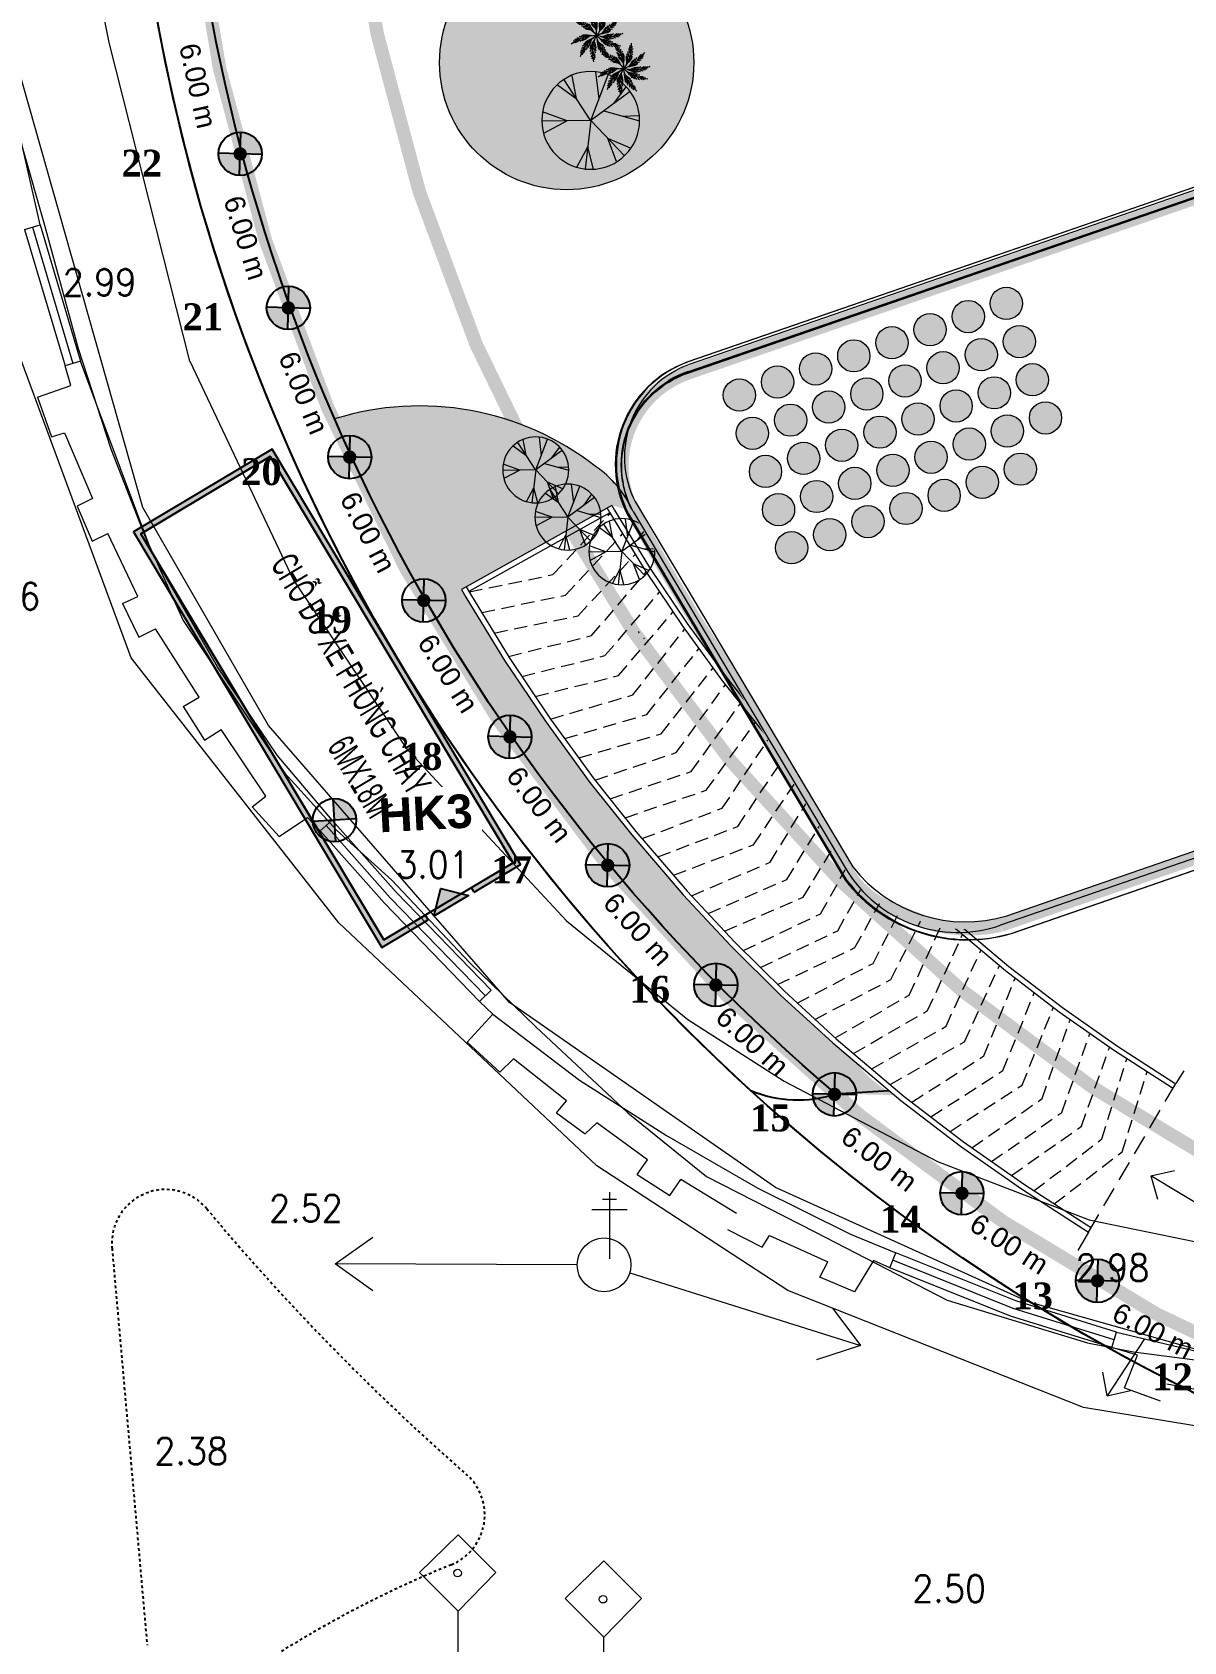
# Model space of a CAD drawing. Header units: millimetres. Extents: x 583747 to 595948, y 2304962 to 2309584.
# Drawn here: x 595576.3 to 595619.1, y 2307169 to 2307228.9 of the extents above; entities that cross this region are included whole.
import ezdxf
from ezdxf.enums import TextEntityAlignment as Align
from ezdxf.xclip import XClip

# ---------------------------------------------------------------- set-up
doc = ezdxf.new("R2010")
doc.units = ezdxf.units.MM
doc.set_wipeout_variables(frame=1)
for name, pattern in [('CONTINOUS', [0]), ('DASH', [0.35, 0.25, -0.1]), ('DASHDOT', [1, 0.5, -0.25, 0, -0.25]), ('HIDDEN', [0.375, 0.25, -0.125]), ('{qui hoach}', [1.3, 0, -1.3])]:
    doc.linetypes.add(name, pattern=pattern)
for name, color, linetype, lineweight in [('00_nen', 8, 'Continuous', 5), ('AUDIT_I_220808132811-11', 7, 'Continuous', 9), ('bo dat CXCL', 95, 'Continuous', 18), ('Code Cao do', 7, 'Continuous', 0), ('D-building block', 8, 'Continuous', 13), ('Duong RG Thua', 7, 'Continuous', 0), ('hatch', 45, 'Continuous', 5), ('KT-Chu viet', 255, 'Continuous', 20), ('KT-DV', 7, 'Continuous', 0), ('KT-Ghi chu', 7, 'Continuous', 15), ('KT-NEN', 7, 'Continuous', 0), ('KT-Net khuat', 8, 'HIDDEN', 18), ('KT-Net thay', 7, 'Continuous', 20), ('KT-TMB', 7, 'Continuous', 0), ('Level 15', 7, 'Continuous', 0), ('moc', 7, 'Continuous', 0), ('Nen dc cb Hong bang', 253, 'Continuous', 60), ('Nghia dia_ Ghi chu §T XH', 7, 'Continuous', 0), ('Xref_ST_MBDV Cot vach 30.7.2022|Xref_ST_MBDV Cot vach 30.7.2022|Xref_ST_MBDV Cot vach 30.7.2022|Xref_ST_MBDV Cot vach 30.7.2022|00_duong_QH', 7, 'Continuous', 9)]:
    doc.layers.add(name, color=color, linetype=linetype, lineweight=lineweight)
for name, color, linetype in [('A-GLAZ', 135, 'Continuous'), ('A-PLOT LINE', 6, 'DASHDOT'), ('AFP-KERB-LINE', 2, 'Continuous'), ('cho xe oto pccc', 7, 'Continuous'), ('K2', 2, 'Continuous'), ('KT-Kich thuoc', 159, 'Continuous')]:
    doc.layers.add(name, color=color, linetype=linetype)
doc.layers.add('A-TREES', color=7, linetype='Continuous', lineweight=5, true_color=0x4b833f)
doc.layers.add('KT-Vat lieu', color=250, linetype='Continuous', plot=False)
doc.styles.add('Style-.VnArial', font='Vnarial.ttf')
doc.styles.add('Style-STANDARD', font='STANDARD.shx')
doc.styles.add('style6', font='VHAVANB.TTF')
doc.styles.add('VnAvantH', font='VHAVAN.TTF')

# ---------------------------------------------------------------- blocks, each defined once
blk = doc.blocks.new('road')
at = {"layer": 'AFP-KERB-LINE', "elevation": 0}
blk.add_lwpolyline([(3572174, 1147849), (3572047, 1147798), (3551626, 1142723, -0.685086), (3475557, 1251490)], format="xyb", dxfattribs=at)
blk = doc.blocks.new('PLOT')
at = {"layer": 'A-PLOT LINE', "color": 251}
blk.add_line((3487276, 1132394), (3493553, 1118963), dxfattribs=at)
for centre, radius, start, end in [((3489087, 1133240), 2000, 59.85954, 205.05142), ((3534529, 1211505), 88500, 239.85954, 248.80795), ((3501814, 1127125), 2000, 312.12441, 68.80795), ((3530824, 1095047), 41250, 132.12441, 145.07075)]:
    blk.add_arc(centre, radius, start, end, dxfattribs=at)
blk = doc.blocks.new('wqeqweweqewe')
for points in [[(-1289162, 412569), (-1285984, 412569), (-1286795, 413342)], [(-1289162, 412569), (-1285984, 412569), (-1286795, 411795)]]:
    blk.add_lwpolyline(points)
blk = doc.blocks.new('Tree')
for p, q in [((487324, 312329), (487470, 311867)), ((487813, 311436), (488148, 312404)), ((487974, 311902), (487960, 312449)), ((487050, 312107), (487470, 311867)), ((487819, 311432), (487178, 312231)), ((487974, 311902), (488380, 312288)), ((486823, 311654), (487333, 311413)), ((487813, 311436), (486790, 311387)), ((486977, 310843), (487813, 311436)), ((487813, 311436), (487804, 311436)), ((487813, 311436), (487813, 311444)), ((487813, 311436), (487813, 311427)), ((487813, 311436), (487821, 311436)), ((487813, 311436), (488815, 311227)), ((487813, 311436), (488295, 310532)), ((488836, 311401), (488359, 311322)), ((488763, 311057), (488359, 311322)), ((487313, 311081), (486910, 310952)), ((487536, 311239), (487499, 310462)), ((488054, 310984), (488456, 310663)), ((488054, 310984), (488100, 310472)), ((487524, 310836), (487406, 310519))]:
    blk.add_line(p, q)
blk.add_circle((487813, 311436), 1024)
blk = doc.blocks.new('p014')
for centre, radius, start, end in [((2.54, 4.01), 4.75, 197.8706, 237.5936), ((-1.75, 2.24), 0.245, 209.7791, 269.0395), ((-2.32, 2.2), 0.566, 344.4321, 14.3515), ((-2.72, 1.79), 1.15, 353.4391, 21.0127), ((-4.39, 1.27), 2.98, 2.0526, 14.8318), ((4.47, 4.34), 5.6, 204.5673, 211.2107), ((4.46, 4.8), 5.6, 206.1883, 211.1386), ((0.14, 2.69), 0.585, 182.879, 221.5346), ((-0.1, 2.84), 0.245, 173.7791, 233.0395), ((4.41, 1.75), 4.75, 161.8706, 201.5936), ((-2.8, 3.61), 2.98, 326.0526, 338.8318), ((-3.4, 3.43), 3.65, 327.5529, 339.111), ((-1.15, 3.04), 1.15, 317.4391, 345.0127), ((-0.59, 3.15), 0.566, 308.4321, 338.3515), ((4.11, -2.38), 4.75, 110.1725, 149.8955), ((2.19, 1.56), 0.585, 131.1808, 169.8364), ((2.16, 1.84), 0.245, 122.081, 181.3414), ((-0.39, 4.73), 4.75, 234.9681, 274.6912), ((-3.09, 3.6), 4.75, 270.9681, 310.6912), ((-2.74, 0.73), 0.245, 246.8767, 306.1371), ((-3.18, 0.35), 0.566, 21.5297, 51.4491), ((-2.53, 0.91), 0.585, 255.9765, 294.6321), ((-3.25, -0.22), 1.15, 30.5366, 58.1102), ((-4.27, -1.63), 2.98, 39.1502, 51.9294), ((-3.3, 5.67), 5.6, 279.2858, 284.2361), ((-2.85, 5.54), 5.6, 277.6648, 284.3082), ((-4.28, -2.26), 3.65, 40.6505, 52.2085), ((-1.47, 2.25), 0.585, 218.879, 257.5346), ((-4.56, 1.33), 4.75, 304.0339, 343.7569), ((-2.43, 5.45), 5.6, 276.0458, 284.4052), ((0.79, 6.51), 5.6, 242.1883, 247.1386), ((-4.39, -3.6), 4.92, 47.7731, 57.7282), ((1.06, 6.14), 5.6, 240.5673, 247.2107), ((1.35, 5.81), 5.6, 238.9483, 247.3077), ((-3.68, -3.46), 4.51, 50.1322, 60.5244), ((1.56, 5.61), 5.6, 237.6825, 247.4019), ((1.73, 5.47), 5.6, 236.5186, 247.4981), ((-4.77, 0.78), 3.65, 3.5529, 15.111), ((-5.67, -0.23), 4.92, 10.6755, 20.6307), ((-5.03, -0.54), 4.51, 13.0347, 23.4268), ((4.51, 3.91), 5.6, 202.9483, 211.3077), ((4.56, 3.62), 5.6, 201.6825, 211.4019), ((4.61, 3.41), 5.6, 200.5186, 211.4981), ((-4.65, -0.93), 4.75, 331.6319, 11.355), ((-4.72, 3.15), 4.92, 334.6755, 344.6307), ((-4.38, 2.52), 4.51, 337.0347, 347.4268), ((2.04, -4.29), 4.75, 75.6722, 115.3952), ((-0.55, -4.71), 4.75, 43.6319, 83.355), ((5.54, -1.51), 5.6, 148.8205, 159.8), ((5.67, -1.34), 5.6, 149.9844, 159.7037), ((-0.74, 5), 4.51, 285.3366, 295.7287), ((3.71, -4.38), 5.6, 114.3202, 125.2997), ((5.86, -1.12), 5.6, 151.2501, 159.6096), ((-0.46, 5.66), 4.92, 282.9774, 292.9325), ((3.92, -4.31), 5.6, 115.4841, 125.2035), ((2.22, 4.54), 4.51, 250.8363, 261.2284), ((6.17, -0.82), 5.6, 152.8691, 159.5126), ((0.59, 4.8), 3.65, 275.8548, 287.4128), ((4.2, -4.24), 5.6, 116.7498, 125.1093), ((2.83, 4.92), 4.92, 248.4771, 258.4323), ((6.54, -0.53), 5.6, 154.4902, 159.4404), ((1.09, 4.44), 2.98, 274.3545, 287.1337), ((4.63, -4.17), 5.6, 118.3688, 125.0123), ((3.2, 3.62), 3.65, 241.3545, 252.9126), ((1.68, 2.79), 1.15, 265.741, 293.3146), ((5.09, -4.13), 5.6, 119.9899, 124.9402), ((3.41, 3.04), 2.98, 239.8542, 252.6334), ((2.1, 2.41), 0.566, 256.734, 286.6534), ((2.96, 1.35), 1.15, 231.2407, 258.8143), ((2.69, 0.04), 0.585, 96.6805, 135.3361), ((2.83, 0.29), 0.245, 87.5807, 146.8411), ((3.1, 0.79), 0.566, 222.2337, 252.1531), ((-2.78, -1.58), 0.566, 57.5297, 87.4491), ((-2.65, -1.02), 0.245, 282.8767, 342.1371), ((-2.5, -2.08), 1.15, 66.5366, 94.1102), ((-2.49, -3.83), 2.98, 75.1502, 87.9294), ((-2.58, -0.75), 0.585, 291.9765, 330.6321), ((-2.13, -4.34), 3.65, 76.6505, 88.2085), ((-6, 2.65), 5.6, 315.2858, 320.2361), ((-1.43, -5.49), 4.92, 83.7731, 93.7282), ((-5.56, 2.8), 5.6, 313.6648, 320.3082), ((-2.14, 5.42), 5.6, 274.7801, 284.4994), ((-1.92, 5.41), 5.6, 273.6161, 284.5957), ((0, -4.57), 2.98, 108.2159, 120.9952), ((-0.95, -4.97), 4.51, 86.1322, 96.5244), ((-5.17, 2.98), 5.6, 312.0458, 320.4052), ((0.58, -4.8), 3.65, 109.7162, 121.2743), ((-4.92, 3.13), 5.6, 310.7801, 320.4994), ((-4.73, 3.24), 5.6, 309.6161, 320.5957), ((1.8, -5.39), 4.92, 116.8388, 126.794), ((-6.47, -1.06), 5.6, 348.3516, 353.3019), ((1.92, -4.68), 4.51, 119.198, 129.5901), ((-6.19, -0.69), 5.6, 346.7306, 353.374), ((-5.96, -0.32), 5.6, 345.1116, 353.471), ((-5.83, -0.06), 5.6, 343.8458, 353.5652), ((-5.73, 0.14), 5.6, 342.6819, 353.6614), ((2.74, -3.98), 3.65, 137.3143, 148.8723), ((4.09, -3.94), 4.92, 144.4368, 154.392), ((3.87, -3.26), 4.51, 146.796, 157.1882), ((-5.25, -3.93), 5.6, 15.9496, 20.8999), ((-3.22, -3.49), 4.75, 7.6319, 47.355), ((-5.17, -3.48), 5.6, 14.3286, 20.972), ((-5.15, -2.54), 5.6, 10.2799, 21.2595), ((-5.13, -2.75), 5.6, 11.4439, 21.1632), ((-5.13, -3.05), 5.6, 12.7096, 21.069), ((-2.67, -5.08), 5.6, 46.2799, 57.2595), ((0.82, -5.68), 5.6, 82.2799, 93.2595), ((-2.54, -5.25), 5.6, 47.4439, 57.1632), ((5.04, -0.36), 4.51, 182.796, 193.1882), ((-2.36, -5.48), 5.6, 48.7096, 57.069), ((5.62, -0.78), 4.92, 180.4368, 190.392), ((1.03, -5.73), 5.6, 83.4439, 93.1632), ((4.29, 2.67), 4.51, 218.796, 229.1882), ((4.56, -1.61), 3.65, 173.3143, 184.8723), ((-2.14, -5.85), 5.6, 50.3286, 56.972), ((1.31, -5.82), 5.6, 84.7096, 93.069), ((5.01, 2.67), 4.92, 216.4368, 226.392), ((4.09, -2.03), 2.98, 171.814, 184.5932), ((-1.93, -6.27), 5.6, 51.9496, 56.8999), ((2.36, -2.24), 1.15, 163.2004, 190.774), ((1.04, -2.48), 0.585, 28.6403, 67.2959), ((1.71, -5.99), 5.6, 86.3286, 92.972), ((4.64, 1.37), 3.65, 209.3143, 220.8723), ((2.12, -6.2), 5.6, 87.9496, 92.8999), ((4.51, 0.76), 2.98, 207.814, 220.5932), ((3.22, -0.43), 1.15, 199.2004, 226.774), ((2.3, -1.39), 0.585, 64.6403, 103.2959), ((2.55, -1.25), 0.245, 55.5404, 114.8009), ((3.05, -0.97), 0.566, 190.1934, 220.1128), ((-1.47, -2.84), 0.566, 90.5954, 120.5148), ((-0.96, -3.11), 1.15, 99.6024, 127.176), ((-1.66, -2.3), 0.245, 315.9424, 15.2029), ((-1.76, -2.04), 0.585, 325.0423, 3.6979), ((0.02, -3.2), 0.566, 118.1934, 148.1128), ((0.59, -3.2), 1.15, 127.2004, 154.774), ((2.12, -4.05), 2.98, 135.814, 148.5932), ((-0.41, -2.81), 0.245, 343.5404, 42.8009), ((-0.61, -2.62), 0.585, 352.6403, 31.2959), ((1.9, -2.58), 0.566, 154.1934, 184.1128), ((1.32, -2.51), 0.245, 19.5404, 78.8009)]:
    blk.add_arc(centre, radius, start, end)
blk = doc.blocks.new('DV')
at = {"layer": 'bo dat CXCL'}
h = blk.add_hatch(dxfattribs=at)
h.set_pattern_fill('GRASS', color=256, scale=20, angle=6e-14)
edge = h.paths.add_edge_path()
edge.add_arc((534052, 95062), 4727, 0, 360)
edge = h.paths.add_edge_path()
edge.add_arc((541091, 100258), 3195, 0, 360)
edge = h.paths.add_edge_path()
edge.add_arc((567627, 62613), 3195, 0, 360)
edge = h.paths.add_edge_path()
edge.add_arc((576134, 60043), 4727, 0, 360)
h = blk.add_hatch(dxfattribs=at)
h.set_pattern_fill('GRASS', color=256, scale=20, angle=6e-14)
edge = h.paths.add_edge_path()
edge.add_arc((539735, 80091), 3655, 192.58125, 207.70329, ccw=False)
edge.add_arc((538614, 83822), 5147, 227.10607, 241.61706, ccw=False)
edge.add_arc((528586, 71682), 10613, 52.06176, 107.34324)
edge.add_arc((588840, 109428), 69169, 203.53127, 229.65525)
edge.add_line((544061, 56710), (546238, 56669))
edge.add_arc((548364, 60640), 4504, 217.74477, 241.83286, ccw=False)
edge.add_arc((588668, 109354), 67627, 210.06595, 229.56136, ccw=False)
edge.add_line((530140, 75473), (535729, 78591))
edge.add_line((535729, 78591), (536499, 78391))
at = {"layer": 'A-GLAZ'}
blk.add_line((538576, 83557, 0), (567975, 93696, 0), dxfattribs=at)
blk.add_arc((539735, 80091, 0), 3655, 108.49819, 207.70329, dxfattribs=at)
at = {"layer": 'AFP-KERB-LINE'}
for p, q in [((530842, 71736), (530842, 71737)), ((531005, 71485), (531006, 71485)), ((544061, 56710), (546026, 56840, 0))]:
    blk.add_line(p, q, dxfattribs=at)
at = {"layer": 'AFP-KERB-LINE', "elevation": 0}
for points in [[(544061, 56710, -0.190103), (520129, 101477)], [(544738, 53571, -0.190039), (518484, 98703)], [(609515, 36697), (602074, 36462), (581149, 38676, -0.108011), (552332, 48337, -0.108011)]]:
    blk.add_lwpolyline(points, format="xyb", dxfattribs=at)
at = {"layer": 'AFP-KERB-LINE'}
for centre, radius, start, end in [((588142, 108288, 0), 61863, 213.789, 213.78938), ((588328, 108057, 0), 61863, 213.789, 213.78938), ((542648, 61130), 4641, 247.79591, 287.7306)]:
    blk.add_arc(centre, radius, start, end, dxfattribs=at)
at = {"layer": 'D-building block', "linetype": 'CONTINOUS', "ltscale": 10000, "elevation": 0}
blk.add_lwpolyline([(536499, 78391, 0.144969), (535111, 80052, 0.246001), (525423, 81812)], format="xyb", dxfattribs=at)
at = {"layer": 'D-building block', "linetype": 'CONTINOUS', "ltscale": 10000}
blk.add_circle((534052, 95062, 0), 4727, dxfattribs=at)
at = {"layer": 'KT-Net thay'}
for p, q in [((535729, 78591), (530140, 75473)), ((535652, 78319), (530412, 75396)), ((556998, 57569, 0), (556701, 57092)), ((553457, 51575), (553052, 50885))]:
    blk.add_line(p, q, dxfattribs=at)
at = {"layer": 'KT-Net thay', "linetype": 'HIDDEN', "ltscale": 3000}
blk.add_line((553457, 51575), (556701, 57092), dxfattribs=at)
at = {"layer": 'KT-Net thay', "elevation": 0}
for points in [[(535554, 78493), (535652, 78319), (536965, 76175), (538365, 74086), (539849, 72056), (541255, 70289), (543002, 68252), (544597, 66548), (546287, 64872), (548042, 63262), (550369, 61295), (552365, 59766), (554421, 58319), (556535, 56958), (556599, 56920)], [(535729, 78591), (535824, 78420), (537133, 76283), (538529, 74201), (540008, 72178), (541409, 70416), (543151, 68385), (544740, 66687), (546425, 65017), (548175, 63413), (550495, 61451), (552483, 59927), (554533, 58485), (556640, 57128), (556701, 57092)], [(530140, 75473), (530299, 75188), (531744, 72828), (533285, 70529), (534918, 68295), (536475, 66339), (538384, 64114), (540149, 62227), (542008, 60385), (543944, 58609), (546480, 56465), (548694, 54768), (550957, 53176), (553284, 51677), (553457, 51575)], [(530314, 75570), (530471, 75289), (531913, 72936), (533449, 70644), (535077, 68417), (536629, 66466), (538532, 64247), (540293, 62366), (542146, 60529), (544076, 58759), (546605, 56620), (548812, 54929), (551069, 53342), (553389, 51847), (553559, 51748)]]:
    blk.add_lwpolyline(points, dxfattribs=at)
ref = blk.add_blockref('PLOT', (-3147123, 179596, 0), dxfattribs=dict(rotation=340.0000000045929))
XClip(ref).set_block_clipping_path([(3437700.5976729654, 868981.9081885163), (3912891.8375199828, 1041937.3750337446), (3715693.8178756535, 1583734.481302836), (3240502.5780286361, 1410779.0144576086)])
at = {"extrusion": (-3.03238e-07, 1.81558e-07, 1), "xscale": 0.8000000000000034, "yscale": 0.8000000000000034, "zscale": 0.8000000000000034, "rotation": 149.0898045474798}
blk.add_blockref('wqeqweweqewe', (-157347, 865320, 0), dxfattribs=at)
at = {"extrusion": (1.93661e-07, 2.95655e-07, 1), "xscale": -0.8000000000000089, "yscale": 0.8000000000000012, "zscale": 0.800000000000002, "rotation": 56.77425810325948}
blk.add_blockref('wqeqweweqewe', (266531, -995970, 0), dxfattribs=at)
at = {"layer": 'A-TREES'}
for name, p, xscale, yscale, zscale, rotation in [('p014', (535159, 96069, 0), -304.9199999999864, 304.9199999999864, 304.9199999999859, 58.08847051086504), ('p014', (536164, 94841, 0), -304.9199999999864, 304.9199999999864, 304.9199999999859, 58.08847051086504), ('Tree', (1332086, 742277, 0), -1.776509766946553, 1.776509766946553, 1.776509766946549, 71.72236063323176), ('Tree', (1071355, 518549, 0), -1.2, 1.2, 1.199999999999996, 71.72236063323176), ('Tree', (1072554, 516794, 0), -1.2, 1.2, 1.199999999999996, 71.72236063323176), ('Tree', (1074559, 515509, 0), -1.2, 1.2, 1.199999999999996, 71.72236063323176)]:
    blk.add_blockref(name, p, dxfattribs=dict(at, xscale=xscale, yscale=yscale, zscale=zscale, rotation=rotation))
at = {"layer": 'AFP-KERB-LINE'}
ref = blk.add_blockref('road', (-3147123, 179596, 0), dxfattribs=dict(at, rotation=340.0000000045929))
XClip(ref).set_block_clipping_path([(3424978.7776903473, 904726.3076186823), (3853099.8617473282, 1060549.6388383387), (3670662.8681027722, 1561791.1594749615), (3242541.7840457913, 1405967.828255306)])
blk = doc.blocks.new('nen dc cb Hong bang')
at = {"layer": '00_nen', "color": 0, "linetype": 'ByBlock', "lineweight": -2}
for p, q in [((-118.187, -21.995, -62.12), (-109.196, -21.589, -62.12)), ((-120.126, -22.379, -62.12), (-128.593, -25.431, -62.12))]:
    blk.add_line(p, q, dxfattribs=at)
at = {"layer": '00_nen', "color": 0, "linetype": 'ByBlock', "lineweight": -2, "elevation": -62.12, "flags": 128}
for points in [[(-85.475, -18.053), (-100.625, -20.913), (-112.434, -20.596), (-120.707, -18.676), (-132.815, -13.472), (-143.45, -6.863), (-153.391, 4.83), (-160.38, 17.048), (-165.511, 28.936), (-167.717, 43.239), (-166.205, 58.143), (-160.791, 73.212), (-149.984, 91.062), (-135.27, 109.289)], [(-155.44, 11.905), (-151.99, 7.145), (-149.245, 3.27), (-146.826, 0.182), (-144.544, -2.412), (-142.108, -4.901), (-136.607, -8.937), (-136.607, -8.937), (-134.074, -10.27), (-131.509, -11.306), (-127.742, -13.192), (-124.599, -14.596), (-120.296, -16.431), (-116.729, -17.649), (-112.248, -18.195), (-106.758, -18.895), (-101.31, -18.602), (-99.586, -18.327), (-87.038, -15.512), (-87.038, -15.512), (-87.038, -15.512)]]:
    blk.add_lwpolyline(points, dxfattribs=at)
at = {"layer": '00_nen', "color": 0, "linetype": 'ByBlock', "lineweight": -2, "elevation": -62.12}
for points in [[(-110.639, -20.653), (-109.196, -21.589), (-110.549, -22.651)], [(-126.937, -25.897), (-128.593, -25.431), (-127.615, -24.016)], [(-112.687, -39.902), (-114.452, -35.053), (-116.297, -34.192), (-115.423, -32.384), (-113.628, -33.221), (-114.452, -35.053)], [(-118.101, -40.843), (-119.866, -35.994), (-121.712, -35.134), (-120.837, -33.326), (-119.043, -34.162), (-119.866, -35.994)]]:
    blk.add_lwpolyline(points, dxfattribs=at)
at = {"layer": '00_nen', "color": 0, "linetype": 'ByBlock', "lineweight": -2}
for centre, radius in [((-119.186, -22.04, -62.12), 1), ((-119.186, -22.04, -62.12), 1), ((-114.959, -33.731, -62.12), 0.141), ((-120.373, -34.673, -62.12), 0.141)]:
    blk.add_circle(centre, radius, dxfattribs=at)
blk = doc.blocks.new('COT_DI_1')
at = {"layer": 'Nghia dia_ Ghi chu §T XH', "color": 7, "linetype": 'Continuous', "lineweight": 0}
for p, q in [((0, 49.7), (0, 0)), ((-13.1, 36.7), (13.1, 36.7)), ((-5.2, 44.5), (5.2, 44.5))]:
    blk.add_line(p, q, dxfattribs=at)
blk = doc.blocks.new('hk')
at = {"layer": 'K2'}
h = blk.add_hatch(color=256, dxfattribs=at)
h.dxf.hatch_style = 1
h.paths.add_polyline_path([(-79.57, 95.74), (-79.57, 94.3), (-78.13, 94.3, 0.006031), (-78.13, 94.33, 0.407166)])
h.paths.add_polyline_path([(-79.57, 94.3), (-81.01, 94.3, 0.006031), (-81.01, 94.26, 0.407166), (-79.57, 92.86)])
for p, q in [((-79.57, 92.86), (-79.57, 95.74)), ((-78.13, 94.3), (-81.01, 94.3))]:
    blk.add_line(p, q, dxfattribs=at)
blk.add_circle((-79.57, 94.3), 1.44, dxfattribs=at)
blk = doc.blocks.new('wwww1')
at = {"layer": 'Duong RG Thua', "color": 7, "lineweight": 0}
for p, q in [((595578.961, 2307228.548), (595577.607, 2307235.538)), ((595581.969, 2307216.697), (595578.961, 2307228.548)), ((595581.969, 2307216.697), (595585.821, 2307208.554)), ((595585.821, 2307208.554), (595590.013, 2307202.311)), ((595590.013, 2307202.311), (595595.973, 2307195.893)), ((595595.973, 2307195.893), (595600.486, 2307192.217)), ((595600.486, 2307192.217), (595604.07, 2307189.921)), ((595604.07, 2307189.921), (595609.77, 2307186.935)), ((595609.77, 2307186.935), (595615.408, 2307184.77)), ((595615.408, 2307184.77), (595625.31, 2307182.718))]:
    blk.add_line(p, q, dxfattribs=at)
at = {"layer": 'Duong RG Thua', "color": 7, "linetype": 'Continuous', "lineweight": 0}
for p, q in [((595576.399, 2307221.767), (595575.676, 2307225)), ((595575.823, 2307221.596), (595576.399, 2307221.767)), ((595576.399, 2307221.767), (595577.902, 2307216.698)), ((595575.823, 2307221.596), (595577.327, 2307216.528)), ((595576.111, 2307221.682), (595577.614, 2307216.613)), ((595577.902, 2307216.698), (595577.327, 2307216.528)), ((595577.542, 2307215.8), (595577.327, 2307216.528)), ((595576.298, 2307215.358), (595577.542, 2307215.8)), ((595576.298, 2307215.358), (595576.821, 2307213.881)), ((595576.821, 2307213.881), (595577.305, 2307214.032)), ((595577.305, 2307214.032), (595578.344, 2307211.588)), ((595578.344, 2307211.588), (595577.774, 2307211.311)), ((595577.774, 2307211.311), (595578.329, 2307210.009)), ((595578.329, 2307210.009), (595578.92, 2307210.286)), ((595580.039, 2307207.948), (595578.92, 2307210.286)), ((595579.468, 2307207.686), (595580.039, 2307207.948)), ((595579.468, 2307207.686), (595580.073, 2307206.443)), ((595580.073, 2307206.443), (595580.694, 2307206.747)), ((595582.309, 2307204.207), (595580.694, 2307206.747)), ((595581.72, 2307203.859), (595582.309, 2307204.207)), ((595581.72, 2307203.859), (595582.509, 2307202.602)), ((595582.509, 2307202.602), (595583.126, 2307203.001)), ((595584.792, 2307200.53), (595583.126, 2307203.001)), ((595584.283, 2307200.127), (595584.792, 2307200.53)), ((595584.283, 2307200.127), (595585.289, 2307199.021)), ((595585.289, 2307199.021), (595586.342, 2307199.725)), ((595586.342, 2307199.725), (595586.811, 2307199.231)), ((595593.234, 2307192.424), (595596.46, 2307189.962)), ((595596.46, 2307189.962), (595599.692, 2307187.903)), ((595598.981, 2307187.006), (595597.103, 2307188.376)), ((595599.692, 2307187.903), (595603.09, 2307185.946)), ((595598.597, 2307186.46), (595598.981, 2307187.006)), ((595598.597, 2307186.46), (595599.808, 2307185.674)), ((595599.808, 2307185.674), (595600.221, 2307186.275)), ((595602.287, 2307185.006), (595600.221, 2307186.275)), ((595603.09, 2307185.946), (595606.538, 2307184.241)), ((595606.538, 2307184.241), (595608.215, 2307183.546)), ((595607.992, 2307182.989), (595608.215, 2307183.546)), ((595605.397, 2307182.643), (595605.687, 2307183.206)), ((595607.39, 2307183.26), (595606.678, 2307182.094)), ((595607.992, 2307182.989), (595607.39, 2307183.26)), ((595606.678, 2307182.094), (595605.397, 2307182.643)), ((595616.249, 2307180.025), (595616.426, 2307180.598)), ((595617.2, 2307179.741), (595616.249, 2307180.025)), ((595616.714, 2307178.52), (595617.2, 2307179.741)), ((595618.299, 2307178.673), (595620.896, 2307178.181)), ((595616.714, 2307178.52), (595618.043, 2307178.036))]:
    blk.add_line(p, q, dxfattribs=at)
at = {"layer": 'Duong RG Thua', "color": 1, "linetype": 'Continuous', "lineweight": 0, "flags": 128}
for points in [[(595584.897, 2307203.155), (595580.224, 2307211.256), (595575.552, 2307227.743), (595574.113, 2307235.328)], [(595633.994, 2307178.678), (595620.846, 2307179.538), (595613.144, 2307181.725), (595603.74, 2307185.971), (595593.856, 2307192.856), (595584.897, 2307203.155)]]:
    blk.add_lwpolyline(points, dxfattribs=at)
at = {"layer": 'Duong RG Thua', "color": 7, "linetype": 'Continuous', "lineweight": 0, "flags": 128}
for points in [[(595586.811, 2307199.231), (595587.26, 2307199.629), (595585.21, 2307202.049), (595582.993, 2307205.338), (595580.57, 2307209.565), (595578.814, 2307214.232), (595577.902, 2307216.698)], [(595587.26, 2307199.629), (595589.638, 2307196.949), (595593.172, 2307193.307)], [(595586.811, 2307199.231), (595589.199, 2307196.541), (595592.741, 2307192.89)], [(595587.036, 2307199.43), (595589.419, 2307196.745), (595592.956, 2307193.098)], [(595593.172, 2307193.307), (595592.741, 2307192.89), (595593.234, 2307192.424), (595592.275, 2307191.372), (595593.49, 2307190.256), (595593.999, 2307190.762)], [(595595.599, 2307188.748), (595595.977, 2307189.199), (595593.999, 2307190.762)], [(595595.599, 2307188.748), (595596.67, 2307187.965), (595597.103, 2307188.376)], [(595601.953, 2307184.408), (595603.25, 2307183.757), (595603.521, 2307184.186), (595605.687, 2307183.206)], [(595616.426, 2307180.598), (595612.681, 2307181.756), (595608.215, 2307183.546)], [(595616.249, 2307180.025), (595612.48, 2307181.19), (595607.992, 2307182.989)], [(595616.338, 2307180.311), (595612.581, 2307181.473), (595608.104, 2307183.267)], [(595616.426, 2307180.598), (595620.846, 2307179.538), (595629.771, 2307178.585)]]:
    blk.add_lwpolyline(points, dxfattribs=at)
at = {"layer": 'hatch', "xscale": 0.56, "yscale": 0.56, "zscale": 0.56, "rotation": 3.617913900724599}
blk.add_blockref('hk', (595635.147, 2307149.739), dxfattribs=at)
at = {"layer": 'Nghia dia_ Ghi chu §T XH', "color": 7, "linetype": 'Continuous', "lineweight": 0, "xscale": 0.05, "yscale": 0.05, "zscale": 0.05, "rotation": 359.9972999999998}
blk.add_blockref('COT_DI_1', (595597.567, 2307183.318), dxfattribs=at)
at = {"layer": 'Code Cao do', "color": 212, "linetype": 'Continuous', "lineweight": 0, "style": 'Style-STANDARD'}
for s, p in [('2.99', (595577.242, 2307219.634)), ('3.01', (595589.642, 2307197.98))]:
    blk.add_text(s, height=1, rotation=359.9973, dxfattribs=at).set_placement(p, align=Align.MIDDLE_LEFT)
at = {"layer": 'Code Cao do', "color": 6, "linetype": 'Continuous', "lineweight": 0, "style": 'Style-STANDARD'}
for s, p in [('2.46', (595573.671, 2307207.956)), ('2.52', (595584.915, 2307185.196)), ('2.98', (595614.905, 2307182.989)), ('2.38', (595580.648, 2307176.168)), ('2.50', (595608.832, 2307171.059))]:
    blk.add_text(s, height=1, rotation=359.9973, dxfattribs=at).set_placement(p, align=Align.MIDDLE_LEFT)
at = {"layer": 'K2', "color": 2, "insert": (595590.733, 2307199.885), "char_height": 1.25, "attachment_point": 5, "rotation": 3.09787, "style": 'style6', "bg_fill": 3, "box_fill_scale": 1.25, "bg_fill_color": 256, "bg_fill_true_color": 13158600, "bg_fill_transparency": 0}
blk.add_mtext('\\A1;{\\fArial|b1|i0|c0|p34;HK3}', dxfattribs=at)
blk = doc.blocks.new('Moc')
at = {"layer": 'moc', "linetype": '{qui hoach}', "lineweight": 0, "ltscale": 0.5}
h = blk.add_hatch(color=7, dxfattribs=at)
edge = h.paths.add_edge_path()
edge.add_arc((0, 0), 0.25, 0, 360)
blk = doc.blocks.new('NEN')
at = {"layer": 'Level 15', "color": 240, "linetype": 'DASH', "lineweight": 13, "ltscale": 10, "true_color": 0xed1f24, "const_width": 0.5, "flags": 128}
blk.add_lwpolyline([(595682.634, 2307317.629), (595677.108, 2307338.736), (595668.702, 2307341.648), (595657.199, 2307332.945), (595633.733, 2307315.075), (595610.101, 2307298.024, 0.685011), (595643.311, 2307173.379), (595664.098, 2307171.161), (595705.748, 2307172.441), (595712.065, 2307180.508), (595682.634, 2307317.629)], format="xyb", close=True, dxfattribs=at)
at = {"layer": 'Level 15', "color": 152, "linetype": 'DASH', "lineweight": 13, "ltscale": 10, "true_color": 0x2776bb, "const_width": 0.5, "flags": 128}
blk.add_lwpolyline([(595676.796, 2307316.238), (595672.115, 2307334.115), (595669.766, 2307334.929), (595660.826, 2307328.166), (595637.307, 2307310.255), (595613.624, 2307293.167, 0.684877), (595643.957, 2307179.345), (595664.326, 2307177.171), (595702.756, 2307178.352), (595705.609, 2307181.996)], format="xyb", close=True, dxfattribs=at)
at = {"layer": 'hatch', "xscale": 0.56, "yscale": 0.56, "zscale": 0.56, "rotation": 358.6179139007246}
for p in [(595627.277, 2307170.497), (595629.069, 2307164.771), (595631.35, 2307159.221), (595634.104, 2307153.89), (595637.309, 2307148.818), (595640.942, 2307144.043), (595644.965, 2307139.591), (595649.377, 2307135.525), (595654.116, 2307131.845), (595659.156, 2307128.591)]:
    blk.add_blockref('hk', p, dxfattribs=at)
at = {"layer": 'moc', "color": 7, "linetype": '{qui hoach}', "lineweight": 0, "ltscale": 0.5}
for p in [(595584.005, 2307224.363), (595585.797, 2307218.636), (595588.078, 2307213.087), (595590.832, 2307207.756), (595594.037, 2307202.684), (595597.67, 2307197.909), (595601.693, 2307193.457), (595606.105, 2307189.391), (595610.844, 2307185.711), (595615.884, 2307182.457)]:
    blk.add_blockref('Moc', p, dxfattribs=at)
at = {"layer": 'moc', "color": 7, "linetype": 'Continuous', "lineweight": 0, "style": 'Style-.VnArial'}
for rotation, p in [(282.40285, (595582.44, 2307226.896)), (287.3746, (595584.213, 2307221.245)), (292.34634, (595586.369, 2307215.48)), (297.31809, (595588.76, 2307210.298)), (302.28983, (595591.74, 2307205.044)), (307.26158, (595595.123, 2307200.171)), (312.10555, (595598.801, 2307195.535)), (317.33187, (595603.053, 2307191.367)), (322.17583, (595607.773, 2307186.995)), (327.14758, (595612.605, 2307183.835)), (332.11932, (595617.949, 2307180.607))]:
    blk.add_text('6.00 m', height=0.75, rotation=rotation, dxfattribs=at).set_placement(p, align=Align.MIDDLE_CENTER)
at = {"layer": 'moc', "color": 7, "linetype": 'Continuous', "lineweight": 0, "char_height": 1, "attachment_point": 4, "line_spacing_factor": 0.6, "style": 'Style-.VnArial'}
for s, insert in [('\\f.VnTimeH|b1|i0|c00|p39;22', (595579.593, 2307224.017)), ('\\f.VnTimeH|b1|i0|c00|p39;21', (595581.863, 2307218.305)), ('\\f.VnTimeH|b1|i0|c00|p39;20', (595584.04, 2307212.538)), ('\\f.VnTimeH|b1|i0|c00|p39;19', (595586.644, 2307207.033)), ('\\f.VnTimeH|b1|i0|c00|p39;18', (595590.013, 2307201.949)), ('\\f.VnTimeH|b1|i0|c00|p39;17', (595593.347, 2307197.742)), ('\\f.VnTimeH|b1|i0|c00|p39;16', (595598.481, 2307193.291)), ('\\f.VnTimeH|b1|i0|c00|p39;15', (595602.967, 2307188.507)), ('\\f.VnTimeH|b1|i0|c00|p39;14', (595607.801, 2307184.752)), ('\\f.VnTimeH|b1|i0|c00|p39;13', (595612.717, 2307181.889)), ('\\f.VnTimeH|b1|i0|c00|p39;12', (595617.916, 2307178.886))]:
    blk.add_mtext(s, dxfattribs=dict(at, insert=insert))
blk = doc.blocks.new('6x18')
at = {"layer": 'KT-Vat lieu'}
for points in [[(11247862, 1057718), (11248062, 1057718), (11248062, 1055718), (11230062, 1055718), (11230062, 1061718), (11248062, 1061718), (11248062, 1059718), (11247862, 1059718), (11247862, 1061518), (11230262, 1061518), (11230262, 1055918), (11247862, 1055918)], [(11248062, 1057968), (11247311, 1058718), (11248062, 1059469)]]:
    blk.add_hatch(color=6, dxfattribs=at).paths.add_polyline_path(points)
at = {"color": 6, "elevation": -74}
blk.add_lwpolyline([(11247862, 1061518), (11247862, 1055918), (11230262, 1055918), (11230262, 1061518)], close=True, dxfattribs=at)
at = {"layer": 'KT-Vat lieu', "color": 8}
for p, q in [((11248062, 1059718, -74), (11247862, 1059718, -74)), ((11247862, 1057718, -74), (11248062, 1057718, -74))]:
    blk.add_line(p, q, dxfattribs=at)
at = {"layer": 'KT-Vat lieu', "color": 6, "elevation": -74}
for points in [[(11248062, 1059718), (11248062, 1061718), (11230062, 1061718), (11230062, 1055718), (11248062, 1055718), (11248062, 1057718)], [(11247862, 1059718), (11247862, 1061518), (11230262, 1061518), (11230262, 1055918), (11247862, 1055918), (11247862, 1057718)]]:
    blk.add_lwpolyline(points, dxfattribs=at)
blk.add_lwpolyline([(11248062, 1057968), (11247311, 1058718), (11248062, 1059469)], close=True, dxfattribs=at)
at = {"layer": 'KT-Chu viet', "color": 6, "insert": (11243810, 1060450), "char_height": 1000, "width": 10535.88, "attachment_point": 3, "style": 'VnAvantH'}
blk.add_mtext('{\\W0.6;CHç §ç XE PHßNG CH¸Y\\P6mx18m}', dxfattribs=at)
blk = doc.blocks.new('duong pccc')
at = {"layer": 'cho xe oto pccc', "rotation": 300.8580705592439}
blk.add_blockref('6x18', (4699595, 10151973, 74), dxfattribs=at)
blk = doc.blocks.new('*U78')
at = {"layer": 'KT-Net khuat', "linetype": 'HIDDEN', "ltscale": 2}
blk.add_lwpolyline([(-0.184, -2.995), (0.895, 0), (0.061, 3)], dxfattribs=at)
blk = doc.blocks.new('*U79')
at = {"layer": 'KT-Net thay', "color": 0, "linetype": 'ByBlock', "lineweight": -2, "transparency": 16777216}
for p, rotation in [((595595.161, 2307209.496), 301.492215463618), ((595595.629, 2307208.733), 301.492215463618), ((595596.096, 2307207.97), 301.492215463618), ((595596.565, 2307207.208), 303.8303954753243), ((595597.064, 2307206.464), 303.8303954753243), ((595597.562, 2307205.721), 303.8303954753243), ((595598.063, 2307204.98), 306.1685754641692), ((595598.591, 2307204.257), 306.1685754641692), ((595599.12, 2307203.535), 306.1685754641692), ((595599.652, 2307202.816), 308.5067554701992), ((595600.209, 2307202.116), 308.5067554701992), ((595600.767, 2307201.415), 308.5067554701992), ((595601.337, 2307200.726), 310.6226344086226), ((595601.919, 2307200.047), 310.6226344086226), ((595602.502, 2307199.367), 310.6226344086226), ((595603.095, 2307198.698), 313.0968752766616), ((595603.707, 2307198.044), 313.0968752766616), ((595604.318, 2307197.391), 313.0968752766616), ((595604.945, 2307196.752), 315.2592782922218), ((595605.58, 2307196.122), 315.2592782922218), ((595606.216, 2307195.492), 315.2592782922218), ((595606.872, 2307194.884), 317.4663344051621), ((595607.531, 2307194.279), 317.4663344051621), ((595608.192, 2307193.675), 319.7888178673031), ((595608.875, 2307193.097), 319.7888178673031), ((595609.559, 2307192.519), 319.7888178673031), ((595610.242, 2307191.942), 319.7888178673031), ((595610.939, 2307191.381), 322.5358354767019), ((595611.649, 2307190.836), 322.5358354767019), ((595612.359, 2307190.292), 322.5358354767019), ((595613.081, 2307189.763), 324.8740154724471), ((595613.813, 2307189.248), 324.8740154724471), ((595614.545, 2307188.734), 324.8740154724471), ((595615.289, 2307188.237), 327.212195459681), ((595616.041, 2307187.752), 327.212195459681)]:
    blk.add_blockref('*U78', p, dxfattribs=dict(at, rotation=rotation))
blk = doc.blocks.new('NUT')
at = {"layer": 'KT-Ghi chu'}
h = blk.add_hatch(color=256, dxfattribs=at)
h.dxf.hatch_style = 1
edge = h.paths.add_edge_path()
edge.add_arc((596430.768, 2307264.799), 0.6, 0, 360)
blk.add_circle((596430.768, 2307264.799, 0.003), 0.6, dxfattribs=at)
blk = doc.blocks.new('WWWWW11')
blk.add_wipeout([(596158.126, 2307279.416), (596157.487, 2307279.131), (596156.942, 2307278.754), (596156.425, 2307278.225), (596156.033, 2307277.616), (596155.752, 2307276.881), (596155.631, 2307275.956), (596155.694, 2307275.276), (596156.05, 2307274.25), (596163.938, 2307260.992), (596164.26, 2307260.502), (596164.587, 2307260.144), (596164.926, 2307259.864), (596165.725, 2307259.439), (596166.897, 2307258.983), (596167.446, 2307258.841), (596167.985, 2307258.759), (596168.628, 2307258.734), (596169.339, 2307258.796), (596169.708, 2307258.866), (596187.363, 2307264.957), (596189.3, 2307265.31), (596191.683, 2307265.372), (596193.646, 2307265.118), (596195.481, 2307264.618), (596197.551, 2307263.709), (596198.983, 2307262.825), (596200.456, 2307261.634), (596201.649, 2307260.385), (596202.872, 2307258.7), (596207.378, 2307245.679), (596207.692, 2307244.91), (596208.017, 2307244.358), (596208.741, 2307243.506), (596209.476, 2307242.929), (596210.415, 2307242.451), (596211.338, 2307242.193), (596212.243, 2307242.111), (596257.38, 2307242.111), (596258.585, 2307242.275), (596260.084, 2307242.934), (596260.884, 2307243.573), (596261.699, 2307244.603), (596262.206, 2307245.74), (596262.42, 2307246.88), (596262.381, 2307247.982), (596259.017, 2307263.589), (596258.68, 2307264.195), (596258.193, 2307264.762), (596257.492, 2307265.279), (596256.968, 2307265.52), (596256.178, 2307265.711), (596226.531, 2307265.711), (596225.614, 2307265.844), (596224.732, 2307266.175), (596223.992, 2307266.645), (596223.322, 2307267.3), (596222.666, 2307268.381), (596217.196, 2307284.194), (596216.714, 2307285.133), (596216.37, 2307285.555), (596215.875, 2307285.996), (596215.307, 2307286.348), (596214.583, 2307286.625), (596199.346, 2307291.019), (596197.907, 2307291.13), (596196.316, 2307291.16), (596194.442, 2307291.073), (596192.26, 2307290.802), (596190.133, 2307290.358), (596187.526, 2307289.555)]).translate(0, 0, -0.042)
blk.add_line((596192.539, 2307266.746, -0.042), (596169.744, 2307258.882, -0.042))
blk.add_arc((596168.162, 2307263.467, -0.042), 4.85, 210.79302, 289.03458)
at = {"layer": 'A-GLAZ', "const_width": 0.5}
blk.add_lwpolyline([(596187.562, 2307289.571, -0.114033), (596199.383, 2307291.036), (596214.441, 2307286.684, -0.260467), (596217.232, 2307284.21), (596222.703, 2307268.398, 0.290863), (596226.567, 2307265.727), (596256.214, 2307265.727, -0.265528), (596259.053, 2307263.605), (596262.418, 2307247.999, -0.451371), (596257.417, 2307242.127), (596212.279, 2307242.127, -0.326781), (596207.415, 2307245.696), (596202.909, 2307258.716, 0.327702), (596187.399, 2307264.973), (596169.744, 2307258.882, -0.133076), (596166.933, 2307258.999), (596165.761, 2307259.456, -0.183721), (596163.975, 2307261.008), (596159.504, 2307268.511, -0.022157), (596156.086, 2307274.266, -0.462092), (596158.163, 2307279.432), (596187.562, 2307289.571)], format="xyb", dxfattribs=at)
at = {"layer": 'AUDIT_I_220808132811-11'}
for points, elevation in [([(596194.147, 2307280.75), (596191.732, 2307287.745, 0.364359), (596187.024, 2307289.8), (596158.088, 2307279.818, 0.451905), (596155.872, 2307274.165), (596163.985, 2307260.551, 0.310679), (596170.148, 2307258.58), (596192.671, 2307266.371, 0.229922), (596192.956, 2307266.786), (596193.177, 2307267.802, -0.27899), (596193.635, 2307268.304), (596198.056, 2307269.825, -0.41434), (596198.708, 2307269.507), (596207.037, 2307245.417, 0.319754), (596212.236, 2307241.714), (596257.373, 2307241.714, 0.480869), (596262.514, 2307248.145), (596261.905, 2307250.84), (596261.86, 2307251.04), (596260.084, 2307259.56)], -0.039), ([(596194.19, 2307280.766), (596191.776, 2307287.76, 0.364359), (596187.067, 2307289.815), (596158.132, 2307279.833, 0.451905), (596155.915, 2307274.18), (596164.029, 2307260.566, 0.310679), (596170.192, 2307258.595), (596192.714, 2307266.386, 0.229922), (596192.999, 2307266.801), (596193.22, 2307267.817, -0.27899), (596193.679, 2307268.319), (596198.099, 2307269.84, -0.41434), (596198.752, 2307269.523), (596207.081, 2307245.432, 0.319754), (596212.279, 2307241.729), (596257.417, 2307241.729, 0.480869), (596262.557, 2307248.16), (596261.949, 2307250.855), (596261.903, 2307251.055), (596260.128, 2307259.575)], -0.039), ([(596194.191, 2307280.763), (596191.776, 2307287.758, 0.364359), (596187.068, 2307289.813), (596158.132, 2307279.831, 0.451905), (596155.915, 2307274.178), (596164.029, 2307260.564, 0.310679), (596170.192, 2307258.593), (596192.715, 2307266.384, 0.229922), (596192.999, 2307266.799), (596193.22, 2307267.815, -0.27899), (596193.679, 2307268.317), (596198.099, 2307269.838, -0.41434), (596198.752, 2307269.52), (596207.081, 2307245.43, 0.319754), (596212.279, 2307241.727), (596257.417, 2307241.727, 0.480869), (596262.557, 2307248.158), (596261.949, 2307250.853), (596261.903, 2307251.053), (596260.128, 2307259.573)], -0.042), ([(596156.086, 2307274.266, -0.459457), (596158.126, 2307279.416), (596187.562, 2307289.571)], -0.042)]:
    blk.add_lwpolyline(points, format="xyb", dxfattribs=dict(at, elevation=elevation))
blk.add_lwpolyline([(596196.388, 2307281.613), (596193.8, 2307280.719), (596191.328, 2307287.879, 0.361788), (596187.097, 2307289.714), (596158.172, 2307279.736, 0.450686), (596156.166, 2307274.637), (596164.261, 2307261.054, 0.309092), (596169.983, 2307259.233), (596192.455, 2307267.007, 0.206116), (596192.528, 2307267.137), (596192.751, 2307268.166, -0.275487), (596193.471, 2307268.958), (596197.884, 2307270.476, -0.414197), (596199.03, 2307269.919), (596207.359, 2307245.828, 0.319754), (596212.19, 2307242.386), (596257.328, 2307242.386, 0.480869), (596262.09, 2307248.344), (596261.481, 2307251.039), (596261.435, 2307251.242), (596259.844, 2307259.799)], format="xyb", dxfattribs=at)
at = {"layer": 'Xref_ST_MBDV Cot vach 30.7.2022|Xref_ST_MBDV Cot vach 30.7.2022|Xref_ST_MBDV Cot vach 30.7.2022|Xref_ST_MBDV Cot vach 30.7.2022|00_duong_QH', "elevation": -0.042}
blk.add_lwpolyline([(596156.086, 2307274.266), (596163.996, 2307260.984)], dxfattribs=at)
at = {"layer": 'KT-Kich thuoc', "rotation": 328.4238436270281}
for p in [(-1120112.525, 653929.376, 0.058), (-1120113.943, 653928.888, 0.014), (-1120115.361, 653928.401, -0.029), (-1120116.779, 653927.914, -0.073), (-1120112.04, 653927.956, 0.078), (-1120119.615, 653926.94, -0.16), (-1120118.197, 653927.427, -0.116), (-1120114.876, 653926.982, -0.009), (-1120113.458, 653927.469, 0.034), (-1120121.033, 653926.453, -0.203), (-1120116.294, 653926.495, -0.052), (-1120111.555, 653926.537, 0.098), (-1120122.451, 653925.966, -0.246), (-1120117.712, 653926.008, -0.096), (-1120112.973, 653926.05, 0.055), (-1120119.13, 653925.521, -0.139), (-1120114.391, 653925.563, 0.011), (-1120111.069, 653925.118, 0.118), (-1120121.966, 653924.547, -0.226), (-1120120.548, 653925.034, -0.183), (-1120117.227, 653924.589, -0.076), (-1120115.809, 653925.076, -0.032), (-1120112.487, 653924.631, 0.075), (-1120118.645, 653924.102, -0.119), (-1120113.905, 653924.144, 0.031), (-1120120.063, 653923.615, -0.163), (-1120115.323, 653923.657, -0.012), (-1120121.481, 653923.127, -0.206), (-1120116.742, 653923.17, -0.056), (-1120113.42, 653922.725, 0.051), (-1120112.002, 653923.212, 0.095), (-1120119.578, 653922.195, -0.142), (-1120118.16, 653922.682, -0.099), (-1120114.838, 653922.237, 0.008), (-1120120.996, 653921.708, -0.186), (-1120116.256, 653921.75, -0.035), (-1120117.674, 653921.263, -0.079), (-1120119.092, 653920.776, -0.122), (-1120120.51, 653920.289, -0.166)]:
    blk.add_blockref('NUT', p, dxfattribs=at)

msp = doc.modelspace()

# ---------------------------------------------------------------- block references
at = {"layer": 'KT-NEN', "color": 7, "lineweight": 0}
msp.add_blockref('wwww1', (0.167, -0.045, -0.002), dxfattribs=at)

# ---------------------------------------------------------------- next in the draw order: block references
at = {"layer": 'AFP-KERB-LINE', "xscale": 0.001, "yscale": 0.001, "zscale": 0.001}
msp.add_blockref('duong pccc', (584214.128, 2306157.185), dxfattribs=at)
at = {"layer": 'KT-DV', "xscale": 0.001, "yscale": 0.001, "zscale": 0.001}
msp.add_blockref('DV', (595062.094, 2307132.697), dxfattribs=at)
at = {"layer": 'KT-Net thay'}
for name, p in [('NEN', (0, 0)), ('*U79', (0.008, -0.016))]:
    msp.add_blockref(name, p, dxfattribs=at)
at = {"layer": 'Nen dc cb Hong bang', "color": 250, "lineweight": 5, "transparency": 33554559}
ref = msp.add_blockref('nen dc cb Hong bang', (595717.055, 2307162.892, 62.118), dxfattribs=dict(at, rotation=339.9497468043105))
XClip(ref).set_block_clipping_path([(-203.3197306411, -233.6640955163), (218.1103911197, -79.8573456709), (46.3376134067, 390.7996488991), (-375.0925083541, 236.9928990537)])

# ---------------------------------------------------------------- next in the draw order: block references
at = {"layer": 'KT-TMB'}
msp.add_blockref('WWWWW11', (-557.473, -63.204, 0.042), dxfattribs=at)

doc.saveas('drawing.dxf')
